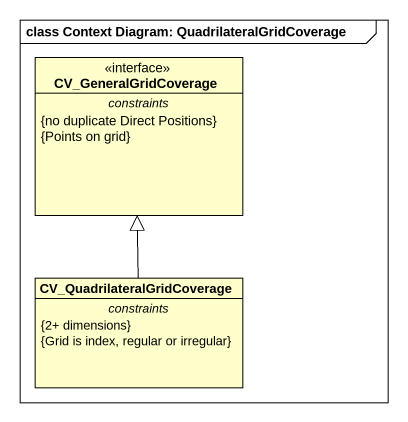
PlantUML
@startuml
mainframe class Context Diagram: QuadrilateralGridCoverage
hide circle
hide empty members
class CV_GeneralGridCoverage <<interface>> {
  -- constraints --
  {no duplicate Direct Positions}
  {Points on grid}
}
class CV_QuadrilateralGridCoverage {
  -- constraints --
  {2+ dimensions}
  {Grid is index, regular or irregular}
}
CV_QuadrilateralGridCoverage -up-|> CV_GeneralGridCoverage
@enduml
